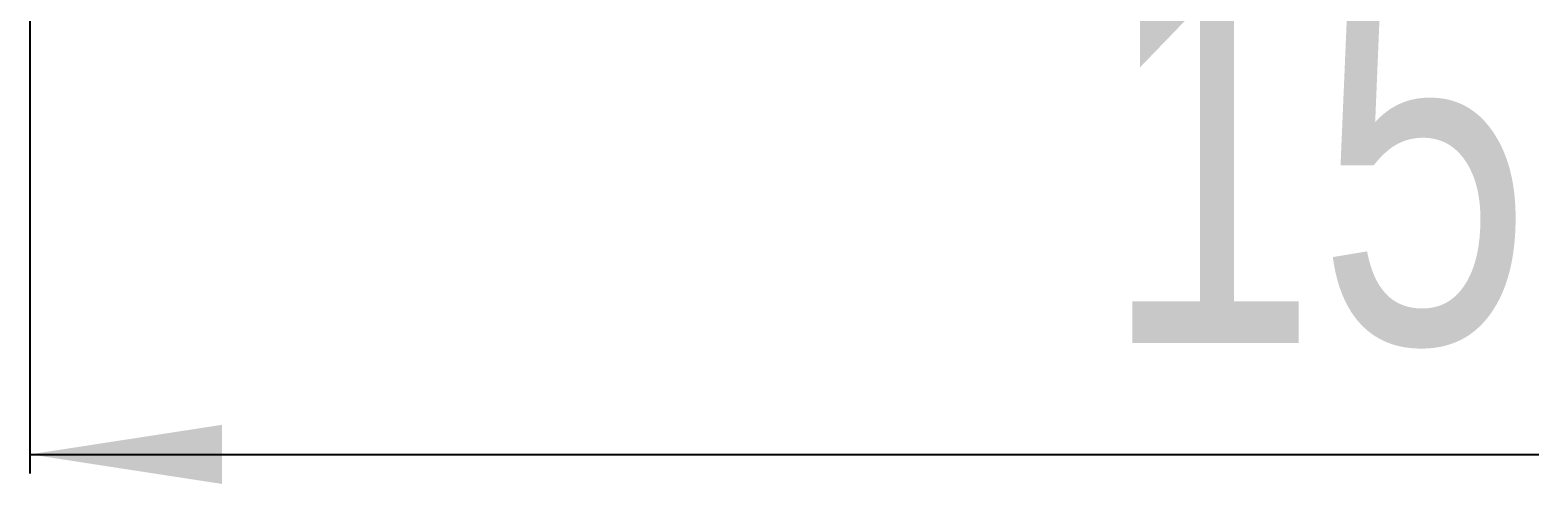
# Model space of a CAD drawing. Header units: millimetres. Extents: x -293 to 528, y -288 to 1990.
# Drawn here: x -172.6 to -94.6, y -108.4 to -84.8 of the extents above; entities that cross this region are included whole.
import ezdxf

# ---------------------------------------------------------------- set-up
doc = ezdxf.new("R2010")
doc.units = ezdxf.units.MM
doc.layers.add('FORMAT', color=7, linetype='Continuous')
doc.styles.add('SLDTEXTSTYLE0', font='TXT', dxfattribs={"width": 0.75})
doc.dimstyles.new('SLDDIMSTYLE0', dxfattribs={"dimtxt": 20, "dimasz": 10, "dimexe": 0, "dimexo": 0.0625, "dimgap": 5, "dimtad": 2, "dimdec": 1, "dimrnd": 1e-09, "dimzin": 12, "dimdsep": 46, "dimtxsty": 'SLDTEXTSTYLE0', "dimsah": 1, "dimcen": 0.09, "dimadec": 0, "dimazin": 3, "dimtfac": 1, "dimtofl": 0, "dimtmove": 0, "dimatfit": 3, "dimfxl": 0, "dimfrac": 2, "dimtolj": 1, "dimtzin": 12, "dimarcsym": 0})

# ---------------------------------------------------------------- blocks, each defined once
blk = doc.blocks.new('_D_4')
at = {"layer": 'FORMAT'}
for p, q in [((-172.588, 891.663), (-172.588, -107.827)), ((-16.588, 891.663), (-16.588, -107.827)), ((-172.588, -106.827), (-16.588, -106.827))]:
    blk.add_line(p, q, dxfattribs=at)
for points in [[(-172.588, -106.827), (-162.588, -108.365), (-162.588, -105.288)], [(-16.588, -106.827), (-26.588, -105.288), (-26.588, -108.365)]]:
    blk.add_solid(points, dxfattribs=at)
at = {"layer": 'FORMAT', "insert": (-116.755, -81.045), "char_height": 20, "attachment_point": 1, "style": 'SLDTEXTSTYLE0'}
blk.add_mtext('156', dxfattribs=at)

msp = doc.modelspace()

# ---------------------------------------------------------------- dimensions: what is measured, and where the dimension line sits
at = {"layer": 'FORMAT'}
dim = msp.add_linear_dim(base=(-16.588, -106.827), p1=(-172.588, 891.673), p2=(-16.588, 891.673), angle=0, dimstyle='SLDDIMSTYLE0', dxfattribs=at)
dim.commit()
dim.dimension.update_dxf_attribs({"geometry": '_D_4', "text_midpoint": (-94.588, -106.827), "dimtype": 160})

doc.saveas('drawing.dxf')
